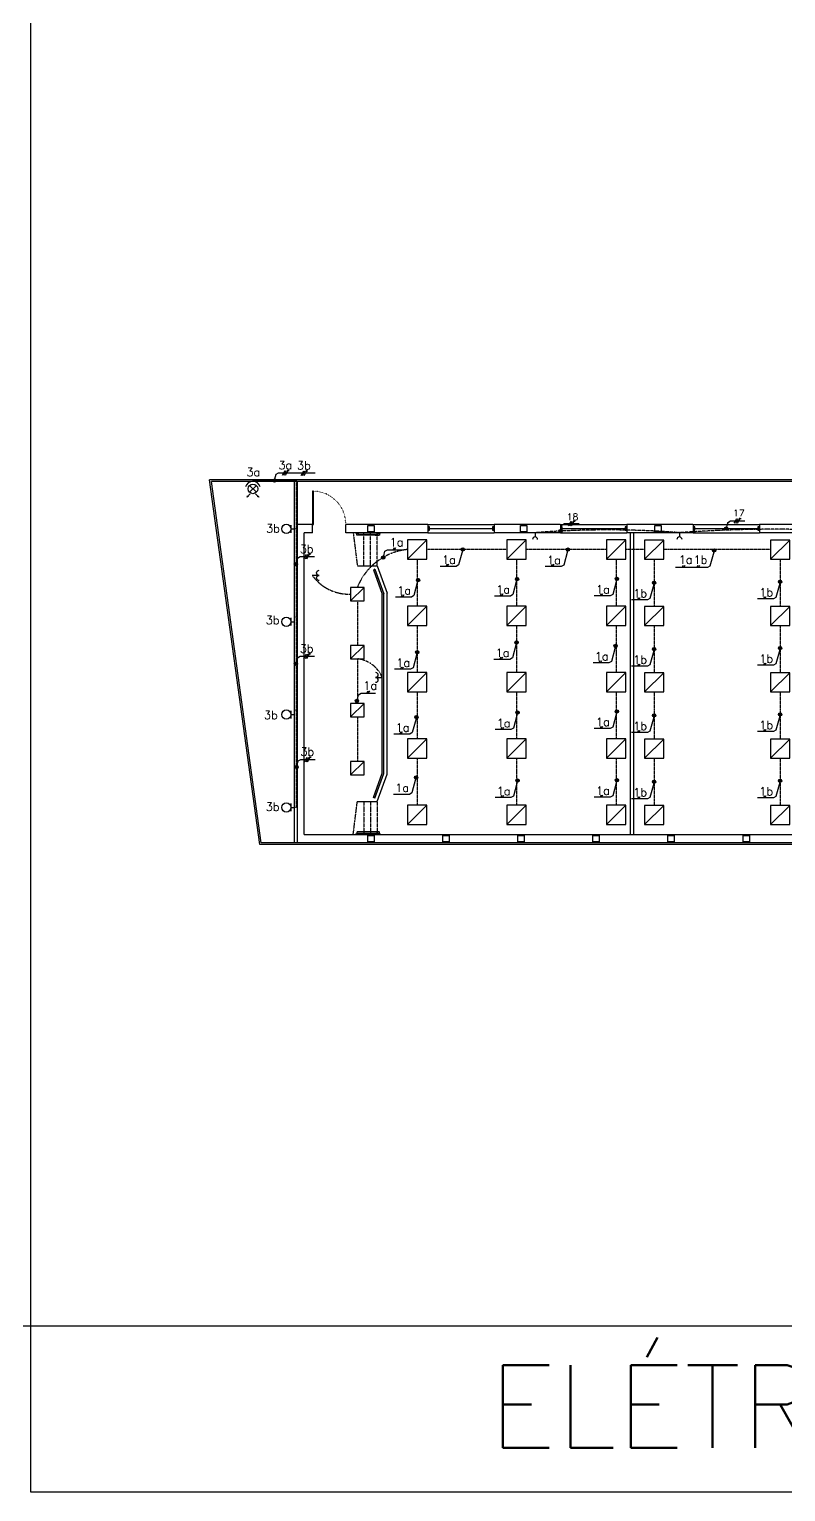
# Model space of a CAD drawing. Header units: millimetres. Extents: x -96513 to 442697, y -70111 to 173034.
# Drawn here: x 14434 to 37249, y -70111 to -26011 of the extents above; entities that cross this region are included whole.
import ezdxf

# ---------------------------------------------------------------- set-up
doc = ezdxf.new("R2010")
doc.units = ezdxf.units.MM
doc.set_wipeout_variables(frame=1)
for name, pattern in [('DUCT', [1, 0, -1]), ('EXPOSED', [11.90625, 6.35, -1.5875, 0.79375, -0.79375, 0.79375, -1.5875]), ('EXPOSED0', [6.35, 3.175, -0.79375, 0.396875, -0.79375, 0.396875, -0.79375])]:
    doc.linetypes.add(name, pattern=pattern)
for name, color, linetype in [('Dimens', 30, 'Continuous'), ('Glass', 130, 'Continuous'), ('Lining', 252, 'Continuous'), ('Lite', 83, 'Continuous'), ('Lite-Cqd', 114, 'Continuous'), ('Power', 43, 'Continuous'), ('Power-El', 43, 'Continuous'), ('Stairs', 193, 'Continuous'), ('Video', 110, 'Continuous'), ('Wall', 144, 'Continuous'), ('Wall-Head', 133, 'Continuous'), ('Wall-Head-Strc', 133, 'Continuous'), ('Wire', 84, 'Continuous'), ('Wire-An', 54, 'Continuous')]:
    doc.layers.add(name, color=color, linetype=linetype)
doc.layers.add('NE', color=8, linetype='Continuous', plot=False)
doc.styles.get("Standard").update_dxf_attribs({"font": 'ROMANS'})

# ---------------------------------------------------------------- blocks, each defined once
blk = doc.blocks.new('G.SymPart-Wipeout')
at = {"color": 19, "linetype": 'Continuous'}
blk.add_wipeout([(0, 0), (1, 0), (1, 1), (0, 1)], dxfattribs=at)
blk = doc.blocks.new('*U51')
at = {"color": 0, "linetype": 'ByBlock', "lineweight": -2, "xscale": 2000, "yscale": 350.0000000018622}
blk.add_blockref('G.SymPart-Wipeout', (-1000, -175), dxfattribs=at)
at = {"color": 0, "linetype": 'ByBlock', "lineweight": -2, "flags": 128}
for points in [[(-1000, -50), (-1000, 50), (-950, 50), (-950, -50)], [(950, -50), (950, 50), (1000, 50), (1000, -50)]]:
    blk.add_lwpolyline(points, close=True, dxfattribs=at)
blk.add_lwpolyline([(-950, 0), (950, 0)], dxfattribs=at)
at = {"layer": 'Glass', "flags": 128}
for points in [[(-1000, 125), (-1000, 125), (1000, 125), (1000, 125)], [(-1000, -125), (-1000, -125), (1000, -125), (1000, -125)]]:
    blk.add_lwpolyline(points, dxfattribs=at)
at = {"layer": 'Wall'}
for p, q in [((-1000, -125), (-1000, 125)), ((1000, -125), (1000, 125))]:
    blk.add_line(p, q, dxfattribs=at)
at = {"layer": 'Wall-Head-Strc'}
for p, q in [((-1000, 125), (1000, 125)), ((-1000, -125), (1000, -125))]:
    blk.add_line(p, q, dxfattribs=at)
blk = doc.blocks.new('*U167')
at = {"xscale": -1, "rotation": 180}
blk.add_blockref('*U51', (0, 0), dxfattribs=at)
blk = doc.blocks.new('*U168')
at = {"color": 0, "linetype": 'ByBlock', "lineweight": -2, "transparency": 16777216}
for p in [(0, 0), (4000, 0), (8000, 0), (12000, 0)]:
    blk.add_blockref('*U167', p, dxfattribs=at)
blk = doc.blocks.new('*U188')
at = {"layer": 'Power'}
blk.add_line((-290, -290), (290, 290), dxfattribs=at)
blk.add_lwpolyline([(-290, -290), (290, -290), (290, 290), (-290, 290)], close=True, dxfattribs=at)
blk = doc.blocks.new('*U189')
at = {"color": 0, "linetype": 'ByBlock', "lineweight": -2, "transparency": 16777216}
for p in [(-7600, 8000), (-3800, 8000), (0, 8000), (-7600, 6000), (-3800, 6000), (0, 6000), (-7600, 4000), (-3800, 4000), (0, 4000), (-7600, 2000), (-3800, 2000), (0, 2000), (-7600, 0), (-3800, 0), (0, 0)]:
    blk.add_blockref('*U188', p, dxfattribs=at)
blk = doc.blocks.new('*U190')
at = {"layer": 'Power'}
blk.add_line((-290, -290), (290, 290), dxfattribs=at)
blk.add_lwpolyline([(-290, -290), (290, -290), (290, 290), (-290, 290)], close=True, dxfattribs=at)
blk = doc.blocks.new('*U191')
at = {"color": 0, "linetype": 'ByBlock', "lineweight": -2, "transparency": 16777216}
for p in [(-6000, 8000), (-3000, 8000), (0, 8000), (-6000, 6000), (-3000, 6000), (0, 6000), (-6000, 4000), (-3000, 4000), (0, 4000), (-6000, 2000), (-3000, 2000), (0, 2000), (-6000, 0), (-3000, 0), (0, 0)]:
    blk.add_blockref('*U190', p, dxfattribs=at)
blk = doc.blocks.new('*U192')
at = {"layer": 'Lite-Cqd'}
blk.add_line((-203, -203), (203, 203), dxfattribs=at)
blk.add_lwpolyline([(-203, -203), (203, -203), (203, 203), (-203, 203)], close=True, dxfattribs=at)
blk = doc.blocks.new('*U193')
at = {"color": 0, "linetype": 'ByBlock', "lineweight": -2, "transparency": 16777216}
for p in [(0, 5250), (0, 3500), (0, 1750), (0, 0)]:
    blk.add_blockref('*U192', p, dxfattribs=at)
blk = doc.blocks.new('PasteBlock$0')
at = {"layer": 'Lite-Cqd', "linetype": 'Continuous'}
blk.add_line((116, 101), (-116, 101), dxfattribs=at)
at = {"layer": 'Lite-Cqd'}
blk.add_line((0, 101), (0, 0), dxfattribs=at)
at = {"layer": 'Lite-Cqd', "linetype": 'Continuous'}
blk.add_circle((0, 242), 140, dxfattribs=at)
blk = doc.blocks.new('*U194')
at = {"rotation": 90}
blk.add_blockref('PasteBlock$0', (191, 0), dxfattribs=at)
blk = doc.blocks.new('*U195')
at = {"color": 0, "linetype": 'ByBlock', "lineweight": -2, "transparency": 16777216}
for p in [(0, 0), (0, -2800), (0, -5600), (0, -8400)]:
    blk.add_blockref('*U194', p, dxfattribs=at)

msp = doc.modelspace()

# ---------------------------------------------------------------- hatches: boundary and pattern name
at = {"true_color": 0xf26722}
h = msp.add_hatch(color=30, dxfattribs=at)
h.dxf.hatch_style = 1
h.paths.add_polyline_path([(21781, -39620, 0.080977), (21783, -39635, -0.003732), (21878, -39604, 0.853398)])
h.paths.add_polyline_path([(21881, -39620, 0.079099), (21878, -39604, 0.003732), (21783, -39635, 0.850178)])
h = msp.add_hatch(color=30, dxfattribs=at)
h.dxf.hatch_style = 1
h.paths.add_polyline_path([(25060, -41941, 0.080977), (25062, -41957, -0.003732), (25157, -41925, 0.853398)])
h.paths.add_polyline_path([(25160, -41941, 0.079099), (25157, -41925, 0.003732), (25062, -41957, 0.850178)])
h = msp.add_hatch(color=30, dxfattribs=at)
h.dxf.hatch_style = 1
h.paths.add_polyline_path([(27459, -41694, 0.080977), (27461, -41710, -0.003732), (27556, -41679, 0.853398)])
h.paths.add_polyline_path([(27559, -41694, 0.079099), (27556, -41679, 0.003732), (27461, -41710, 0.850178)])
h = msp.add_hatch(color=30, dxfattribs=at)
h.dxf.hatch_style = 1
h.paths.add_polyline_path([(30628, -41702, 0.080977), (30630, -41718, -0.003732), (30725, -41686, 0.853398)])
h.paths.add_polyline_path([(30728, -41702, 0.079099), (30725, -41686, 0.003732), (30630, -41718, 0.850178)])
h = msp.add_hatch(color=30, dxfattribs=at)
h.dxf.hatch_style = 1
h.paths.add_polyline_path([(35038, -41727, 0.080977), (35040, -41743, -0.003732), (35135, -41712, 0.853398)])
h.paths.add_polyline_path([(35138, -41727, 0.079099), (35135, -41712, 0.003732), (35040, -41743, 0.850178)])
h = msp.add_hatch(color=30, dxfattribs=at)
h.dxf.hatch_style = 1
h.paths.add_polyline_path([(22426, -42145, 0.080977), (22428, -42161, -0.003732), (22523, -42130, 0.853398)])
h.paths.add_polyline_path([(22526, -42145, 0.079099), (22523, -42130, 0.003732), (22428, -42161, 0.850178)])
h = msp.add_hatch(color=30, dxfattribs=at)
h.dxf.hatch_style = 1
h.paths.add_polyline_path([(26109, -42619, 0.080977), (26112, -42635, -0.003732), (26207, -42604, 0.853398)])
h.paths.add_polyline_path([(26209, -42619, 0.079099), (26207, -42604, 0.003732), (26112, -42635, 0.850178)])
h = msp.add_hatch(color=30, dxfattribs=at)
h.dxf.hatch_style = 1
h.paths.add_polyline_path([(29096, -42589, 0.080977), (29099, -42605, -0.003732), (29194, -42574, 0.853398)])
h.paths.add_polyline_path([(29196, -42589, 0.079099), (29194, -42574, 0.003732), (29099, -42605, 0.850178)])
h = msp.add_hatch(color=30, dxfattribs=at)
h.dxf.hatch_style = 1
h.paths.add_polyline_path([(32105, -42585, 0.080977), (32107, -42601, -0.003732), (32202, -42570, 0.853398)])
h.paths.add_polyline_path([(32205, -42585, 0.079099), (32202, -42570, 0.003732), (32107, -42601, 0.850178)])
h = msp.add_hatch(color=30, dxfattribs=at)
h.dxf.hatch_style = 1
h.paths.add_polyline_path([(33229, -42703, 0.080977), (33231, -42719, -0.003732), (33326, -42688, 0.853398)])
h.paths.add_polyline_path([(33329, -42703, 0.079099), (33326, -42688, 0.003732), (33231, -42719, 0.850178)])
h = msp.add_hatch(color=30, dxfattribs=at)
h.dxf.hatch_style = 1
h.paths.add_polyline_path([(37029, -42673, 0.080977), (37031, -42689, -0.003732), (37126, -42658, 0.853398)])
h.paths.add_polyline_path([(37129, -42673, 0.079099), (37126, -42658, 0.003732), (37031, -42689, 0.850178)])
h = msp.add_hatch(color=30, dxfattribs=at)
h.dxf.hatch_style = 1
h.paths.add_polyline_path([(29081, -44499, 0.080977), (29084, -44515, -0.003732), (29179, -44484, 0.853398)])
h.paths.add_polyline_path([(29181, -44499, 0.079099), (29179, -44484, 0.003732), (29084, -44515, 0.850178)])
h = msp.add_hatch(color=30, dxfattribs=at)
h.dxf.hatch_style = 1
h.paths.add_polyline_path([(26085, -44797, 0.080977), (26088, -44813, -0.003732), (26183, -44782, 0.853398)])
h.paths.add_polyline_path([(26185, -44797, 0.079099), (26183, -44782, 0.003732), (26088, -44813, 0.850178)])
h = msp.add_hatch(color=30, dxfattribs=at)
h.dxf.hatch_style = 1
h.paths.add_polyline_path([(32069, -44604, 0.080977), (32071, -44620, -0.003732), (32166, -44589, 0.853398)])
h.paths.add_polyline_path([(32169, -44604, 0.079099), (32166, -44589, 0.003732), (32071, -44620, 0.850178)])
h = msp.add_hatch(color=30, dxfattribs=at)
h.dxf.hatch_style = 1
h.paths.add_polyline_path([(33229, -44703, 0.080977), (33231, -44719, -0.003732), (33326, -44688, 0.853398)])
h.paths.add_polyline_path([(33329, -44703, 0.079099), (33326, -44688, 0.003732), (33231, -44719, 0.850178)])
h = msp.add_hatch(color=30, dxfattribs=at)
h.dxf.hatch_style = 1
h.paths.add_polyline_path([(37029, -44673, 0.080977), (37031, -44689, -0.003732), (37126, -44658, 0.853398)])
h.paths.add_polyline_path([(37129, -44673, 0.079099), (37126, -44658, 0.003732), (37031, -44689, 0.850178)])
h = msp.add_hatch(color=30, dxfattribs=at)
h.dxf.hatch_style = 1
h.paths.add_polyline_path([(22426, -45150, 0.080977), (22428, -45166, -0.003732), (22523, -45135, 0.853398)])
h.paths.add_polyline_path([(22526, -45150, 0.079099), (22523, -45135, 0.003732), (22428, -45166, 0.850178)])
h = msp.add_hatch(color=30, dxfattribs=at)
h.dxf.hatch_style = 1
h.paths.add_polyline_path([(24266, -46265, 0.080977), (24269, -46281, -0.003732), (24364, -46250, 0.853398)])
h.paths.add_polyline_path([(24366, -46265, 0.079099), (24364, -46250, 0.003732), (24269, -46281, 0.850178)])
h = msp.add_hatch(color=30, dxfattribs=at)
h.dxf.hatch_style = 1
h.paths.add_polyline_path([(26061, -46751, 0.080977), (26064, -46767, -0.003732), (26159, -46736, 0.853398)])
h.paths.add_polyline_path([(26161, -46751, 0.079099), (26159, -46736, 0.003732), (26064, -46767, 0.850178)])
h = msp.add_hatch(color=30, dxfattribs=at)
h.dxf.hatch_style = 1
h.paths.add_polyline_path([(29113, -46617, 0.080977), (29116, -46633, -0.003732), (29211, -46602, 0.853398)])
h.paths.add_polyline_path([(29213, -46617, 0.079099), (29211, -46602, 0.003732), (29116, -46633, 0.850178)])
h = msp.add_hatch(color=30, dxfattribs=at)
h.dxf.hatch_style = 1
h.paths.add_polyline_path([(32105, -46581, 0.080977), (32107, -46597, -0.003732), (32202, -46566, 0.853398)])
h.paths.add_polyline_path([(32205, -46581, 0.079099), (32202, -46566, 0.003732), (32107, -46597, 0.850178)])
h = msp.add_hatch(color=30, dxfattribs=at)
h.dxf.hatch_style = 1
h.paths.add_polyline_path([(33229, -46703, 0.080977), (33231, -46719, -0.003732), (33326, -46688, 0.853398)])
h.paths.add_polyline_path([(33329, -46703, 0.079099), (33326, -46688, 0.003732), (33231, -46719, 0.850178)])
h = msp.add_hatch(color=30, dxfattribs=at)
h.dxf.hatch_style = 1
h.paths.add_polyline_path([(37029, -46673, 0.080977), (37031, -46689, -0.003732), (37126, -46658, 0.853398)])
h.paths.add_polyline_path([(37129, -46673, 0.079099), (37126, -46658, 0.003732), (37031, -46689, 0.850178)])
h = msp.add_hatch(color=30, dxfattribs=at)
h.dxf.hatch_style = 1
h.paths.add_polyline_path([(22446, -48259, 0.080977), (22449, -48275, -0.003732), (22544, -48244, 0.853398)])
h.paths.add_polyline_path([(22546, -48259, 0.079099), (22544, -48244, 0.003732), (22449, -48275, 0.850178)])
h = msp.add_hatch(color=30, dxfattribs=at)
h.dxf.hatch_style = 1
h.paths.add_polyline_path([(26049, -48570, 0.080977), (26052, -48586, -0.003732), (26147, -48555, 0.853398)])
h.paths.add_polyline_path([(26149, -48570, 0.079099), (26147, -48555, 0.003732), (26052, -48586, 0.850178)])
h = msp.add_hatch(color=30, dxfattribs=at)
h.dxf.hatch_style = 1
h.paths.add_polyline_path([(29113, -48667, 0.080977), (29116, -48683, -0.003732), (29211, -48651, 0.853398)])
h.paths.add_polyline_path([(29213, -48667, 0.079099), (29211, -48651, 0.003732), (29116, -48683, 0.850178)])
h = msp.add_hatch(color=30, dxfattribs=at)
h.dxf.hatch_style = 1
h.paths.add_polyline_path([(32105, -48655, 0.080977), (32107, -48671, -0.003732), (32202, -48639, 0.853398)])
h.paths.add_polyline_path([(32205, -48655, 0.079099), (32202, -48639, 0.003732), (32107, -48671, 0.850178)])
h = msp.add_hatch(color=30, dxfattribs=at)
h.dxf.hatch_style = 1
h.paths.add_polyline_path([(33229, -48703, 0.080977), (33231, -48719, -0.003732), (33326, -48688, 0.853398)])
h.paths.add_polyline_path([(33329, -48703, 0.079099), (33326, -48688, 0.003732), (33231, -48719, 0.850178)])
h = msp.add_hatch(color=30, dxfattribs=at)
h.dxf.hatch_style = 1
h.paths.add_polyline_path([(37029, -48673, 0.080977), (37031, -48689, -0.003732), (37126, -48658, 0.853398)])
h.paths.add_polyline_path([(37129, -48673, 0.079099), (37126, -48658, 0.003732), (37031, -48689, 0.850178)])
at = {"layer": 'Wall-Head', "true_color": 0x727430}
h = msp.add_hatch(color=67, dxfattribs=at)
h.dxf.hatch_style = 1
h.paths.add_polyline_path([(25079, -48443), (24813, -49175), (24859, -49193), (25129, -48451), (25129, -43035), (24859, -42293), (24813, -42312), (25079, -43044)])

# ---------------------------------------------------------------- linework, layer by layer
at = {"color": 8}
for p, q in [((14468, -25111), (14468, -70111)), ((14468, -35111), (14468, -57466)), ((14468, -35111), (14468, -65111)), ((-55639, -65111), (442697, -65111)), ((14468, -70111), (437697, -70111))]:
    msp.add_line(p, q, dxfattribs=at)
at = {"layer": 'Dimens'}
for p, q in [((21844, -39571), (21881, -39431)), ((21881, -39431), (21956, -39388)), ((21956, -39388), (23052, -39388)), ((25123, -41893), (25160, -41753)), ((25160, -41753), (25236, -41709)), ((25236, -41709), (25672, -41709)), ((27496, -41742), (27383, -42163)), ((30665, -41750), (30552, -42171)), ((35075, -41775), (34962, -42196)), ((22489, -42097), (22526, -41957)), ((22526, -41957), (22602, -41913)), ((22602, -41913), (23038, -41913)), ((27308, -42207), (26826, -42207)), ((27383, -42163), (27308, -42207)), ((30476, -42215), (29995, -42215)), ((30552, -42171), (30476, -42215)), ((34887, -42240), (33923, -42240)), ((34962, -42196), (34887, -42240)), ((26146, -42668), (26033, -43089)), ((29133, -42638), (29020, -43059)), ((32142, -42634), (32029, -43055)), ((33266, -42752), (33153, -43173)), ((37066, -42722), (36953, -43143)), ((25958, -43132), (25476, -43132)), ((26033, -43089), (25958, -43132)), ((28945, -43102), (28463, -43102)), ((29020, -43059), (28945, -43102)), ((31954, -43098), (31472, -43098)), ((32029, -43055), (31954, -43098)), ((33078, -43216), (32596, -43216)), ((33153, -43173), (33078, -43216)), ((36878, -43186), (36396, -43186)), ((36953, -43143), (36878, -43186)), ((22489, -45102), (22526, -44962)), ((22526, -44962), (22602, -44919)), ((22602, -44919), (23038, -44919)), ((26122, -44845), (26009, -45266)), ((29005, -44968), (28930, -45012)), ((29118, -44547), (29005, -44968)), ((32106, -44653), (31993, -45074)), ((33266, -44752), (33153, -45173)), ((37066, -44722), (36953, -45143)), ((25934, -45310), (25453, -45310)), ((26009, -45266), (25934, -45310)), ((28930, -45012), (28448, -45012)), ((31918, -45117), (31436, -45117)), ((31993, -45074), (31918, -45117)), ((33078, -45216), (32596, -45216)), ((33153, -45173), (33078, -45216)), ((36878, -45186), (36396, -45186)), ((36953, -45143), (36878, -45186)), ((24329, -46217), (24367, -46077)), ((24367, -46077), (24442, -46034)), ((24442, -46034), (24878, -46034)), ((29150, -46666), (29038, -47087)), ((32142, -46630), (32029, -47051)), ((37066, -46722), (36953, -47143)), ((26098, -46800), (25986, -47221)), ((28962, -47130), (28481, -47130)), ((29038, -47087), (28962, -47130)), ((31954, -47094), (31472, -47094)), ((32029, -47051), (31954, -47094)), ((33153, -47173), (33078, -47216)), ((33266, -46752), (33153, -47173)), ((36878, -47186), (36396, -47186)), ((36953, -47143), (36878, -47186)), ((25910, -47264), (25429, -47264)), ((25986, -47221), (25910, -47264)), ((33078, -47216), (32596, -47216)), ((22547, -48071), (22622, -48027)), ((22622, -48027), (23058, -48027)), ((22509, -48211), (22547, -48071)), ((26086, -48619), (25974, -49040)), ((29150, -48715), (29038, -49136)), ((32142, -48703), (32029, -49124)), ((33266, -48752), (33153, -49173)), ((37066, -48722), (36953, -49143)), ((25898, -49083), (25417, -49083)), ((25974, -49040), (25898, -49083)), ((28962, -49179), (28481, -49179)), ((29038, -49136), (28962, -49179)), ((31954, -49167), (31472, -49167)), ((32029, -49124), (31954, -49167)), ((33078, -49216), (32596, -49216)), ((33153, -49173), (33078, -49216)), ((36878, -49186), (36396, -49186)), ((36953, -49143), (36878, -49186))]:
    msp.add_line(p, q, dxfattribs=at)
for centre in [(21831, -39620), (25110, -41941), (27509, -41694), (30678, -41702), (35088, -41727), (22476, -42145), (26159, -42619), (29146, -42589), (32155, -42585), (33279, -42703), (37079, -42673), (29131, -44499), (26135, -44797), (32119, -44604), (33279, -44703), (37079, -44673), (22476, -45150), (24316, -46265), (26111, -46751), (29163, -46617), (32155, -46581), (33279, -46703), (37079, -46673), (22496, -48259), (26099, -48570), (29163, -48667), (32155, -48655), (33279, -48703), (37079, -48673)]:
    msp.add_circle(centre, 50, dxfattribs=at)
at = {"layer": 'Lite', "linetype": 'ByBlock', "lineweight": -2}
for p, q in [((21076, -39767), (21283, -39974)), ((21283, -39767), (21076, -39974))]:
    msp.add_line(p, q, dxfattribs=at)
for points in [[(21003, -40117), (21020, -40085), (21036, -40100), (21003, -40117), (21098, -40023)], [(21355, -40117), (21322, -40100), (21338, -40085), (21355, -40117), (21261, -40023)]]:
    msp.add_lwpolyline(points, dxfattribs=at)
msp.add_circle((21179, -39870), 146, dxfattribs=at)
msp.add_arc((21179, -39870), 227, 14.4359, 165.5641, dxfattribs=at)
at = {"layer": 'NE'}
for p, q in [((22429, -50543), (22429, -39643)), ((22529, -50543), (22529, -39643))]:
    msp.add_line(p, q, dxfattribs=at)
at = {"layer": 'Power-El', "linetype": 'ByBlock', "lineweight": -2}
for p, q in [((23097, -42480), (22968, -42480)), ((23097, -42480), (23175, -42480)), ((24949, -45556), (24872, -45556)), ((24949, -45556), (25079, -45556))]:
    msp.add_line(p, q, dxfattribs=at)
for points in [[(23175, -42635, -1), (23175, -42480, -1), (23175, -42325)], [(24872, -45401, -1), (24872, -45556, -1), (24872, -45712)]]:
    msp.add_lwpolyline(points, format="xyb", dxfattribs=at)
at = {"layer": 'Stairs', "linetype": 'EXPOSED'}
for p, q in [((24204, -41198), (24329, -42193)), ((24529, -42193), (24529, -41193)), ((24729, -42193), (24729, -41193)), ((24929, -42193), (24929, -41193)), ((24204, -50289), (24329, -49293)), ((24529, -49293), (24529, -50293)), ((24729, -49293), (24729, -50293)), ((24929, -49293), (24929, -50293))]:
    msp.add_line(p, q, dxfattribs=at)
at = {"layer": 'Video', "ltscale": 100}
for points in [[(24377, -41193), (24377, -41200, -0.414214), (24371, -41206), (24282, -41206, -0.414214), (24276, -41200), (24276, -41193)], [(24346, -41227, 0.414214), (24352, -41234), (24908, -41234)], [(24961, -41206), (24961, -41228, -0.414214), (24955, -41234), (24908, -41234)], [(25031, -41193), (25031, -41200, -0.414214), (25024, -41206), (24935, -41206, -0.414214), (24929, -41200), (24929, -41193)], [(24346, -50260, -0.414214), (24352, -50253), (24908, -50253)], [(24961, -50281), (24961, -50259, 0.414214), (24955, -50253), (24908, -50253)], [(24377, -50293), (24377, -50287, 0.414214), (24371, -50281), (24282, -50281, 0.414214), (24276, -50287), (24276, -50293)]]:
    msp.add_lwpolyline(points, format="xyb", dxfattribs=at)
at = {"layer": 'Video'}
for points in [[(24864, -41272), (24328, -41271, -0.414214), (24309, -41252), (24309, -41205)], [(25000, -41207), (25000, -41253, -0.414214), (24981, -41272), (24864, -41272)], [(24864, -50215), (24328, -50216, 0.414214), (24309, -50235), (24309, -50282)], [(25000, -50280), (25000, -50234, 0.414214), (24981, -50215), (24864, -50215)]]:
    msp.add_lwpolyline(points, format="xyb", dxfattribs=at)
at = {"layer": 'Video', "ltscale": 100}
for points in [[(24346, -41206), (24346, -41227)], [(24346, -50281), (24346, -50260)]]:
    msp.add_lwpolyline(points, close=True, dxfattribs=at)
at = {"layer": 'Wall'}
for p, q in [((49829, -39593), (19872, -39593)), ((21386, -50593), (19872, -39593)), ((21429, -50543), (19929, -39643)), ((22529, -39643), (19929, -39643)), ((49829, -39643), (22529, -39643)), ((23009, -40943), (22529, -40943)), ((22979, -41193), (22979, -40943)), ((23979, -41193), (23979, -40943)), ((47529, -40943), (23979, -40943)), ((22979, -41193), (22729, -41193)), ((22729, -50293), (22729, -41193)), ((41569, -41193), (23979, -41193)), ((24329, -42193), (24929, -42193)), ((24859, -42293), (25129, -43035)), ((24929, -42193), (25229, -43018)), ((24824, -42343), (25079, -43044)), ((25229, -48469), (25229, -43018)), ((24929, -49293), (25229, -48469)), ((24329, -49293), (24929, -49293)), ((49829, -50593), (21386, -50593)), ((49779, -50543), (21429, -50543)), ((22729, -50293), (47279, -50293))]:
    msp.add_line(p, q, dxfattribs=at)
at = {"layer": 'Wall', "color": 67, "true_color": 0x727430}
for p, q in [((24813, -42312), (25079, -43044)), ((24859, -42293), (25129, -43035)), ((25079, -48443), (25079, -43044)), ((25129, -48451), (25129, -43035)), ((24813, -49175), (25079, -48443)), ((24859, -49193), (25129, -48451))]:
    msp.add_line(p, q, dxfattribs=at)
at = {"layer": 'Wall'}
for points in [[(24643, -40973), (24833, -40973), (24833, -41163), (24643, -41163)], [(24643, -50323), (24833, -50323), (24833, -50513), (24643, -50513)], [(26906, -50323), (27096, -50323), (27096, -50513), (26906, -50513)], [(29170, -50323), (29360, -50323), (29360, -50513), (29170, -50513)], [(31434, -50323), (31624, -50323), (31624, -50513), (31434, -50513)], [(33697, -50323), (33887, -50323), (33887, -50513), (33697, -50513)], [(35961, -50323), (36151, -50323), (36151, -50513), (35961, -50513)]]:
    msp.add_lwpolyline(points, close=True, dxfattribs=at)
at = {"layer": 'Wall', "ltscale": 100}
msp.add_lwpolyline([(25031, -50293), (25031, -50287, 0.414214), (25024, -50281), (24935, -50281, 0.414214), (24929, -50287), (24929, -50293)], format="xyb", dxfattribs=at)
at = {"layer": 'Wall-Head', "color": 67, "true_color": 0x727430}
for p, q in [((24859, -42293), (24813, -42312)), ((24859, -49193), (24813, -49175))]:
    msp.add_line(p, q, dxfattribs=at)
at = {"layer": 'Wall-Head'}
msp.add_lwpolyline([(22979, -40943), (23009, -40943), (23009, -39943), (22979, -39943)], close=True, dxfattribs=at)
at = {"layer": 'Wall-Head', "linetype": 'DUCT'}
msp.add_arc((22994, -40928), 985, 359.1275, 90.8725, dxfattribs=at)
at = {"layer": 'Wire', "linetype": 'EXPOSED0'}
for p, q in [((22482, -39620), (21179, -39620)), ((21179, -39620), (21179, -39643)), ((22482, -39620), (22482, -49477)), ((28841, -41699), (26421, -41699)), ((28841, -41699), (28621, -41699)), ((31841, -41699), (29421, -41699)), ((32989, -41699), (32421, -41699)), ((36789, -41703), (33569, -41703)), ((26131, -41989), (26131, -43409)), ((29131, -41989), (29131, -43409)), ((32131, -41989), (32131, -43409)), ((33279, -41993), (33279, -43413)), ((37079, -41993), (37079, -43413)), ((24329, -43246), (24329, -44590)), ((26131, -43989), (26131, -45409)), ((29131, -43989), (29131, -45409)), ((32131, -43989), (32131, -45409)), ((33279, -43993), (33279, -45413)), ((37079, -43993), (37079, -45413)), ((24329, -44996), (24329, -46340)), ((26131, -45989), (26131, -47409)), ((29131, -45989), (29131, -47409)), ((32131, -45989), (32131, -47409)), ((33279, -45993), (33279, -47413)), ((37079, -45993), (37079, -47413)), ((24329, -46746), (24329, -48090)), ((26131, -47989), (26131, -49409)), ((29131, -47989), (29131, -49409)), ((32131, -47989), (32131, -49409)), ((33279, -47993), (33279, -49413)), ((37079, -47993), (37079, -49413))]:
    msp.add_line(p, q, dxfattribs=at)
at = {"layer": 'Wire', "linetype": 'ByBlock', "lineweight": -2}
for p, q in [((22069, -39458), (22150, -39318)), ((22116, -39458), (22197, -39318)), ((22161, -39458), (22242, -39318)), ((22630, -39466), (22711, -39326)), ((22677, -39466), (22758, -39326)), ((22722, -39466), (22803, -39326)), ((22714, -41983), (22795, -41843)), ((22761, -41983), (22842, -41843)), ((22806, -41984), (22887, -41844)), ((25407, -41709), (25447, -41639)), ((25454, -41709), (25494, -41639)), ((27003, -42204), (27044, -42134)), ((27050, -42204), (27091, -42134)), ((30172, -42212), (30213, -42142)), ((30219, -42212), (30260, -42142)), ((34126, -42237), (34166, -42167)), ((34173, -42237), (34213, -42167)), ((34571, -42240), (34612, -42170)), ((34618, -42240), (34659, -42170)), ((25654, -43129), (25694, -43059)), ((25701, -43129), (25741, -43059)), ((28641, -43099), (28681, -43029)), ((28688, -43099), (28728, -43029)), ((31649, -43095), (31690, -43025)), ((31696, -43095), (31737, -43025)), ((32773, -43213), (32814, -43143)), ((32820, -43213), (32861, -43143)), ((36573, -43183), (36614, -43113)), ((36620, -43183), (36661, -43113)), ((22714, -44989), (22795, -44849)), ((22761, -44989), (22842, -44849)), ((22806, -44989), (22887, -44849)), ((28626, -45009), (28666, -44939)), ((28673, -45009), (28713, -44939)), ((25630, -45307), (25670, -45237)), ((25677, -45307), (25717, -45237)), ((31613, -45114), (31654, -45044)), ((31660, -45114), (31701, -45044)), ((32773, -45213), (32814, -45143)), ((32820, -45213), (32861, -45143)), ((36573, -45183), (36614, -45113)), ((36620, -45183), (36661, -45113)), ((24613, -46032), (24654, -45962)), ((24660, -46032), (24701, -45962)), ((28658, -47127), (28698, -47057)), ((28705, -47127), (28745, -47057)), ((31649, -47091), (31690, -47021)), ((31696, -47091), (31737, -47021)), ((32773, -47213), (32814, -47143)), ((32820, -47213), (32861, -47143)), ((36573, -47183), (36614, -47113)), ((36620, -47183), (36661, -47113)), ((25606, -47261), (25646, -47191)), ((25653, -47261), (25693, -47191)), ((22735, -48097), (22816, -47957)), ((22781, -48097), (22862, -47957)), ((22826, -48098), (22907, -47958)), ((28658, -49177), (28698, -49107)), ((28705, -49177), (28745, -49107)), ((31649, -49165), (31690, -49095)), ((31696, -49165), (31737, -49095)), ((32773, -49213), (32814, -49143)), ((32820, -49213), (32861, -49143)), ((36573, -49183), (36614, -49113)), ((36620, -49183), (36661, -49113))]:
    msp.add_line(p, q, dxfattribs=at)
at = {"layer": 'Wire'}
for p, q in [((22242, -39318), (22212, -39318)), ((22242, -39318), (22272, -39318)), ((22803, -39326), (22773, -39326)), ((22803, -39326), (22833, -39326)), ((22887, -41844), (22857, -41844)), ((22887, -41844), (22917, -41844)), ((22887, -44849), (22857, -44849)), ((22887, -44849), (22917, -44849)), ((22907, -47958), (22877, -47958)), ((22907, -47958), (22937, -47958))]:
    msp.add_line(p, q, dxfattribs=at)
at = {"layer": 'Wire', "linetype": 'EXPOSED'}
for p, q in [((22482, -41077), (22429, -41077)), ((22482, -43743), (22429, -43743)), ((22482, -46543), (22429, -46543)), ((22531, -49343), (22529, -49343)), ((22482, -49477), (22429, -49477))]:
    msp.add_line(p, q, dxfattribs=at)
for centre, radius, start, end in [((26025, -43516), 1826, 95.8132, 158.2814), ((24075, -41676), 1368, 215.9998, 272.1429), ((24240, -45895), 903, 21.8251, 84.376)]:
    msp.add_arc(centre, radius, start, end, dxfattribs=at)

# ---------------------------------------------------------------- block references
for name, p in [('*U195', (22238, -41077)), ('*U193', (24329, -48293))]:
    msp.add_blockref(name, p)

# ---------------------------------------------------------------- texts
at = {"color": 8, "insert": (35738, -66289), "char_height": 2500, "attachment_point": 2}
msp.add_mtext_dynamic_manual_height_columns('ELÉTRICA ', width=13115.87, gutter_width=1250, heights=[0], dxfattribs=at)
at = {"layer": 'Wire-An', "char_height": 250, "attachment_point": 2}
for s, insert in [('3a', (21193, -39240)), ('3a', (22156, -39030)), ('3b', (22717, -39038)), ('3b', (21785, -40939)), ('1a', (25511, -41353)), ('3b', (22801, -41556)), ('1a', (27088, -41884)), ('1a', (30257, -41892)), ('1a', (34231, -41881)), ('1b', (34676, -41884)), ('1a', (31734, -42776)), ('1a', (25739, -42810)), ('1a', (28725, -42780)), ('1b', (32858, -42894)), ('1b', (36658, -42864)), ('3b', (21775, -43701)), ('3b', (22801, -44561)), ('1a', (28710, -44689)), ('1a', (31698, -44795)), ('1b', (32858, -44894)), ('1b', (36658, -44864)), ('1a', (25715, -44987)), ('1a', (24718, -45676)), ('3b', (21721, -46566)), ('1a', (25691, -46942)), ('1a', (28743, -46808)), ('1a', (31734, -46772)), ('1b', (32858, -46894)), ('1b', (36658, -46864)), ('3b', (22821, -47670)), ('1a', (25679, -48760)), ('1a', (28743, -48857)), ('1a', (31734, -48845)), ('1b', (32858, -48894)), ('1b', (36658, -48864)), ('3b', (21773, -49331))]:
    msp.add_mtext_dynamic_manual_height_columns(s, width=250, gutter_width=1250, heights=[0], dxfattribs=dict(at, insert=insert))

# ---------------------------------------------------------------- next in the draw order: block references
msp.add_blockref('*U168', (27455, -41068))

# ---------------------------------------------------------------- next in the draw order: hatches: boundary and pattern name
at = {"true_color": 0xf26722}
h = msp.add_hatch(color=30, dxfattribs=at)
h.dxf.hatch_style = 1
h.paths.add_polyline_path([(30405, -41143, 0.080977), (30407, -41159, -0.003732), (30502, -41128, 0.853398)])
h.paths.add_polyline_path([(30505, -41143, 0.079099), (30502, -41128, 0.003732), (30407, -41159, 0.850178)])
h = msp.add_hatch(color=30, dxfattribs=at)
h.dxf.hatch_style = 1
h.paths.add_polyline_path([(35405, -41068, 0.080977), (35407, -41084, -0.003732), (35502, -41053, 0.853398)])
h.paths.add_polyline_path([(35505, -41068, 0.079099), (35502, -41053, 0.003732), (35407, -41084, 0.850178)])

# ---------------------------------------------------------------- next in the draw order: linework, layer by layer
at = {"layer": 'Dimens'}
for p, q in [((30468, -41095), (30505, -40955)), ((30505, -40955), (30580, -40912)), ((30580, -40912), (31017, -40912)), ((35468, -41020), (35505, -40880)), ((35505, -40880), (35580, -40837)), ((35580, -40837), (36017, -40837))]:
    msp.add_line(p, q, dxfattribs=at)
for centre in [(30455, -41143), (35455, -41068)]:
    msp.add_circle(centre, 50, dxfattribs=at)
at = {"layer": 'Lining'}
for p, q in [((32569, -50293), (32569, -41193)), ((32669, -50293), (32669, -41193))]:
    msp.add_line(p, q, dxfattribs=at)
at = {"layer": 'Power-El', "linetype": 'ByBlock', "lineweight": -2}
for p, q in [((29689, -41192), (29689, -41321)), ((34043, -41192), (34043, -41321))]:
    msp.add_line(p, q, dxfattribs=at)
for centre in [(29689, -41399), (34043, -41399)]:
    msp.add_arc(centre, 77.6, 0, 180, dxfattribs=at)
at = {"layer": 'Wall'}
for points in [[(29246, -40973), (29436, -40973), (29436, -41163), (29246, -41163)], [(33305, -40973), (33495, -40973), (33495, -41163), (33305, -41163)]]:
    msp.add_lwpolyline(points, close=True, dxfattribs=at)
at = {"layer": 'Wire', "linetype": 'ByBlock', "lineweight": -2}
for p, q in [((30693, -40982), (30774, -40842)), ((30740, -40982), (30821, -40842)), ((30790, -40982), (30871, -40842)), ((35693, -40907), (35774, -40767)), ((35740, -40907), (35821, -40767)), ((35790, -40907), (35871, -40767))]:
    msp.add_line(p, q, dxfattribs=at)
at = {"layer": 'Wire'}
for p, q in [((30871, -40842), (30841, -40842)), ((30871, -40842), (30901, -40842)), ((35871, -40767), (35841, -40767)), ((35871, -40767), (35901, -40767))]:
    msp.add_line(p, q, dxfattribs=at)
at = {"layer": 'Wire', "linetype": 'EXPOSED'}
for centre, radius, start, end in [((31876, -69639), 28531, 85.643, 94.3956), ((36927, -80773), 39685, 85.8623, 94.1669)]:
    msp.add_arc(centre, radius, start, end, dxfattribs=at)

# ---------------------------------------------------------------- next in the draw order: block references
for name, p in [('*U191', (32131, -49699)), ('*U189', (40879, -49703))]:
    msp.add_blockref(name, p)

# ---------------------------------------------------------------- next in the draw order: texts
at = {"layer": 'Wire-An', "char_height": 200, "attachment_point": 2}
for s, insert in [('17', (35835, -40498)), ('18', (30819, -40614))]:
    msp.add_mtext_dynamic_manual_height_columns(s, width=250, gutter_width=1250, heights=[0], dxfattribs=dict(at, insert=insert))

doc.saveas('drawing.dxf')
